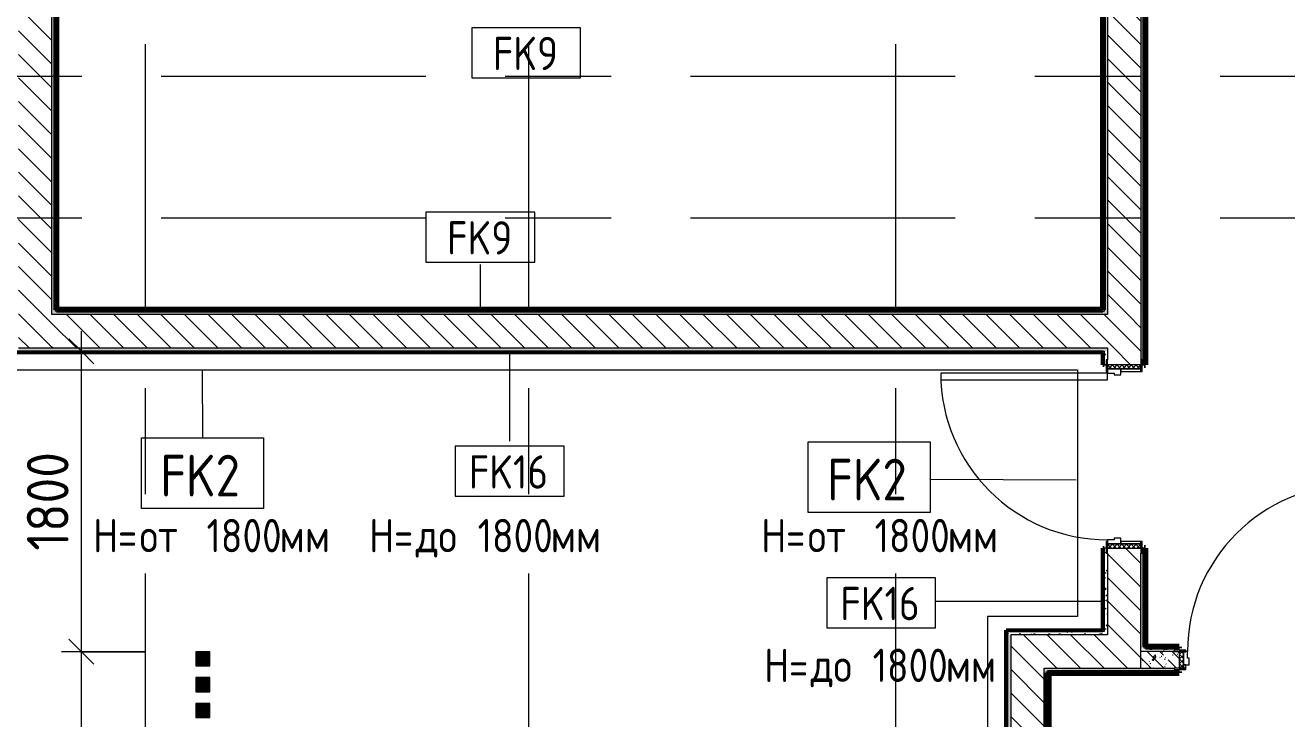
# Model space of a CAD drawing. Header units: millimetres. Extents: x 35144 to 233944, y -8553 to 29000.
# Drawn here: x 51440 to 59005, y 18297 to 22455 of the extents above; entities that cross this region are included whole.
import ezdxf

# ---------------------------------------------------------------- set-up
doc = ezdxf.new("R2010")
doc.units = ezdxf.units.MM
doc.linetypes.add('Осевая', pattern=[3175, 635, -476.25, 1587.5, -476.25])
for name, color, linetype, lineweight in [('A-ANNO-DIMS', 7, 'Continuous', 9), ('A-ANNO-DIMS-100', 7, 'Continuous', 9), ('A-DETL-2', 7, 'Continuous', 13), ('A-DOOR', 7, 'Continuous', 9), ('A-DOOR-1', 7, 'Continuous', 13), ('A-DOOR-FRAM', 7, 'Continuous', 13), ('A-DOOR-FRAM-1', 7, 'Continuous', 9), ('A-WALL', 7, 'Continuous', 9), ('A-WALL-IDEN', 7, 'Continuous', 9), ('G-ANNO-TEXT', 7, 'Continuous', 9), ('I-WALL', 7, 'Continuous', 9), ('Оси-2', 7, 'Осевая', 9)]:
    doc.layers.add(name, color=color, linetype=linetype, lineweight=lineweight)
for name, color, linetype, lineweight, true_color in [('A-WALL-4', 7, 'Continuous', 9, 0x73b588), ('G-ANNO-TEXT-1', 7, 'Continuous', 9, 0x3c3c3c), ('I-WALL-1', 7, 'Continuous', 9, 0x73b588), ('I-WALL-17', 1, 'Continuous', 53, 0xff0000), ('I-WALL-3', 1, 'Continuous', 9, 0xff0000), ('I-WALL-6', 7, 'Continuous', 9, 0xc0c0c0), ('I-WALL-9', 7, 'Continuous', 80, 0x73b588)]:
    doc.layers.add(name, color=color, linetype=linetype, lineweight=lineweight, true_color=true_color)
doc.styles.add('GOST Common', font='GOST_Common.ttf', dxfattribs={"width": 0.9, "height": 200})
doc.styles.add('GOST Common_1', font='GOST_Common.ttf', dxfattribs={"width": 0.9, "height": 250})
doc.styles.add('ISOCPEUR', font='isocpeur.ttf', dxfattribs={"width": 0.9, "height": 250})
doc.dimstyles.new('ISO-2_5_0_9К_БОЛЬШОЙ', dxfattribs={"dimscale": 304.8, "dimtxt": 248.995294, "dimasz": 0.492126, "dimexe": 0.393701, "dimexo": 0.984252, "dimgap": 0, "dimtad": 1, "dimdec": 0, "dimrnd": 10, "dimzin": 0, "dimdsep": 46, "dimtxsty": 'ISOCPEUR', "dimblk1": 'OBLIQUE', "dimblk2": 'OBLIQUE', "dimsah": 1, "dimcen": 0.09, "dimdle": 0.393701, "dimazin": 0, "dimtfac": 1, "dimtdec": 4, "dimtix": 1, "dimtmove": 0, "dimatfit": 3, "dimfxl": 1, "dimtvp": 1, "dimtolj": 1, "dimtzin": 0, "dimarcsym": 2})
pattern_1 = [(135, (0, 0), (-70.71068, -70.71068), [])]
pattern_2 = [(0, (0, 0), (121.92, 30.48), [10.058, -81.382, 10.058, -81.382, -487.68]), (0, (0, 0), (121.92, 30.48), [-182.88, 10.058, -172.822, 10.058, -81.382, -213.36]), (0, (0, 0), (121.92, 30.48), [-457.2, 10.058, -50.902, 10.058, -142.342]), (120, (45.72, 15.24), (-87.356454, 90.345817), [10.058, -81.382, 10.058, -81.382, -487.68]), (120, (45.72, 15.24), (-87.356454, 90.345817), [-182.88, 10.058, -172.822, 10.058, -81.382, -213.36]), (120, (45.72, 15.24), (-87.356454, 90.345817), [-457.2, 10.058, -50.902, 10.058, -142.342]), (240, (60.96, 76.2), (-34.563546, -120.825817), [10.058, -81.382, 10.058, -81.382, -487.68]), (240, (60.96, 76.2), (-34.563546, -120.825817), [-182.88, 10.058, -172.822, 10.058, -81.382, -213.36]), (240, (60.96, 76.2), (-34.563546, -120.825817), [-457.2, 10.058, -50.902, 10.058, -142.342])]

# ---------------------------------------------------------------- blocks, each defined once
blk = doc.blocks.new('110_Дверь_СКБ_1Ст_Внутренняя1 - Д-11 1100x2100h_кладовые _все__ коридор _между помещениями блока столовой__ моечные _все_-32089444-План отделки стен 1 этажа в осях 17-23')
at = {"layer": 'A-DOOR'}
h = blk.add_hatch(dxfattribs=at)
h.set_pattern_fill('FP_26', color=256, style=0, pattern_type=2)
h.set_pattern_definition([(135, (1751.41, 114.685), (-14.14214, -14.14214), []), (225, (1751.41, 114.685), (14.14214, -14.14214), [])])
h.paths.add_polyline_path([(562.5, -50), (562.5, 50), (537.5, 50), (537.5, -50)])
at = {"layer": 'A-DOOR-FRAM-1'}
h = blk.add_hatch(dxfattribs=at)
h.set_pattern_fill('FP_27', color=256, style=0, pattern_type=2)
h.set_pattern_definition([(45, (-371.384, 114.685), (-14.1421, 14.1421), []), (135, (-371.384, 114.685), (-14.1421, -14.1421), [])])
h.paths.add_polyline_path([(-512.5, -50), (-512.5, 50), (-537.5, 50), (-537.5, -50)])
at = {"layer": 'A-DOOR'}
blk.add_arc((512.5, 50), 1000, 90, 180, dxfattribs=at)
at = {"layer": 'A-DOOR-1'}
for p, q in [((512.5, 1050), (472.5, 1050)), ((472.5, 1050), (472.5, 50)), ((512.5, 50), (512.5, 1050)), ((472.5, 50), (512.5, 50))]:
    blk.add_line(p, q, dxfattribs=at)
at = {"layer": 'A-DOOR-FRAM'}
for p, q in [((-497.5, 58), (-567.5, 58)), ((-567.5, 58), (-567.5, 50)), ((-567.5, 50), (-497.5, 50)), ((-512.5, 50), (-537.5, 50)), ((-537.5, 50), (-537.5, -50)), ((-487.5, 50), (-512.5, 50)), ((-512.5, 50), (-512.5, -30)), ((-512.5, -50), (-512.5, 50)), ((-497.5, 50), (-512.5, 50)), ((-512.5, 50), (-512.5, 49)), ((-512.5, 49), (-497.5, 49)), ((-497.5, 50), (-497.5, 58)), ((-497.5, 49), (-497.5, 50)), ((-487.5, 10), (-487.5, 50)), ((-477.5, 10), (-487.5, 10)), ((-477.5, -30), (-477.5, 10)), ((512.5, 10), (502.5, 10)), ((502.5, 10), (502.5, -30)), ((512.5, 50), (512.5, 10)), ((537.5, 50), (512.5, 50)), ((592.5, 58), (522.5, 58)), ((522.5, 58), (522.5, 50)), ((537.5, 50), (522.5, 50)), ((522.5, 50), (522.5, 49)), ((522.5, 50), (592.5, 50)), ((522.5, 49), (537.5, 49)), ((537.5, -30), (537.5, 50)), ((562.5, 50), (537.5, 50)), ((537.5, 50), (537.5, -50)), ((537.5, 49), (537.5, 50)), ((562.5, -50), (562.5, 50)), ((592.5, 50), (592.5, 58)), ((-497.5, -50), (-567.5, -50)), ((-567.5, -50), (-567.5, -58)), ((-567.5, -58), (-497.5, -58)), ((-537.5, -50), (-512.5, -50)), ((-512.5, -30), (-477.5, -30)), ((-497.5, -30), (-512.5, -30)), ((-512.5, -30), (-512.5, -50)), ((-512.5, -50), (-497.5, -50)), ((-497.5, -50), (-497.5, -30)), ((-497.5, -58), (-497.5, -50)), ((502.5, -30), (537.5, -30)), ((537.5, -30), (522.5, -30)), ((522.5, -30), (522.5, -50)), ((522.5, -50), (537.5, -50)), ((592.5, -50), (522.5, -50)), ((522.5, -50), (522.5, -58)), ((522.5, -58), (592.5, -58)), ((537.5, -50), (537.5, -30)), ((537.5, -50), (562.5, -50)), ((592.5, -58), (592.5, -50))]:
    blk.add_line(p, q, dxfattribs=at)
blk = doc.blocks.new('110_Дверь_СКБ_1Ст_Внутренняя1 - Д-12 EIW 1100x2100h_кладовые _все__ коридор _между помещениями блока столовой__ моечные _все_-32936079-План отделки стен 1 этажа в осях 17-23')
at = {"layer": 'A-DOOR'}
h = blk.add_hatch(dxfattribs=at)
h.set_pattern_fill('FP_44', color=256, style=0, pattern_type=2)
h.set_pattern_definition([(135, (1751.41, 164.685), (-14.14214, -14.14214), []), (225, (1751.41, 164.685), (14.14214, -14.14214), [])])
h.paths.add_polyline_path([(537.5, -100), (562.5, -100), (562.5, 100), (537.5, 100)])
at = {"layer": 'A-DOOR-FRAM-1'}
h = blk.add_hatch(dxfattribs=at)
h.set_pattern_fill('FP_45', color=256, style=0, pattern_type=2)
h.set_pattern_definition([(45, (-371.384, 164.685), (-14.1421, 14.1421), []), (135, (-371.384, 164.685), (-14.1421, -14.1421), [])])
h.paths.add_polyline_path([(-537.5, -100), (-512.5, -100), (-512.5, 100), (-537.5, 100)])
at = {"layer": 'A-DOOR'}
blk.add_arc((512.5, 100), 1000, 90, 180, dxfattribs=at)
at = {"layer": 'A-DOOR-1'}
for p, q in [((512.5, 1100), (472.5, 1100)), ((472.5, 1100), (472.5, 100)), ((512.5, 100), (512.5, 1100)), ((472.5, 100), (512.5, 100))]:
    blk.add_line(p, q, dxfattribs=at)
at = {"layer": 'A-DOOR-FRAM'}
for p, q in [((-497.5, 108), (-567.5, 108)), ((-567.5, 108), (-567.5, 100)), ((-567.5, 100), (-497.5, 100)), ((-512.5, 100), (-537.5, 100)), ((-537.5, 100), (-537.5, -100)), ((-487.5, 100), (-512.5, 100)), ((-512.5, 100), (-512.5, 20)), ((-512.5, -100), (-512.5, 100)), ((-497.5, 100), (-512.5, 100)), ((-512.5, 100), (-512.5, 99)), ((-512.5, 99), (-497.5, 99)), ((-497.5, 100), (-497.5, 108)), ((-497.5, 99), (-497.5, 100)), ((-487.5, 60), (-487.5, 100)), ((512.5, 100), (512.5, 60)), ((537.5, 100), (512.5, 100)), ((592.5, 108), (522.5, 108)), ((522.5, 108), (522.5, 100)), ((537.5, 100), (522.5, 100)), ((522.5, 100), (522.5, 99)), ((522.5, 100), (592.5, 100)), ((522.5, 99), (537.5, 99)), ((537.5, 20), (537.5, 100)), ((562.5, 100), (537.5, 100)), ((537.5, 100), (537.5, -100)), ((537.5, 99), (537.5, 100)), ((562.5, -100), (562.5, 100)), ((592.5, 100), (592.5, 108)), ((-512.5, 20), (-477.5, 20)), ((-497.5, 20), (-512.5, 20)), ((-512.5, 20), (-512.5, -100)), ((-497.5, -100), (-497.5, 20)), ((-477.5, 60), (-487.5, 60)), ((-477.5, 20), (-477.5, 60)), ((512.5, 60), (502.5, 60)), ((502.5, 60), (502.5, 20)), ((502.5, 20), (537.5, 20)), ((537.5, 20), (522.5, 20)), ((522.5, 20), (522.5, -100)), ((537.5, -100), (537.5, 20)), ((-497.5, -100), (-567.5, -100)), ((-567.5, -100), (-567.5, -108)), ((-567.5, -108), (-497.5, -108)), ((-537.5, -100), (-512.5, -100)), ((-512.5, -100), (-497.5, -100)), ((-497.5, -108), (-497.5, -100)), ((522.5, -100), (537.5, -100)), ((592.5, -100), (522.5, -100)), ((522.5, -100), (522.5, -108)), ((522.5, -108), (592.5, -108)), ((537.5, -100), (562.5, -100)), ((592.5, -108), (592.5, -100))]:
    blk.add_line(p, q, dxfattribs=at)
blk = doc.blocks.new('М_стена_0001 - Типоразмер_без рамки-25382661-План отделки стен 1 этажа в осях 17-23')
at = {"layer": 'A-WALL-IDEN'}
for p, q in [((3.258, 1.523), (-3.273, 1.523)), ((-3.273, 1.523), (-3.273, -1.477)), ((3.258, -1.477), (3.258, 1.523)), ((-3.273, -1.477), (3.258, -1.477))]:
    blk.add_line(p, q, dxfattribs=at)
blk = doc.blocks.new('DIMBLOCK39-План отделки стен 1 этажа в осях 17-23')
at = {"layer": 'A-ANNO-DIMS-100', "lineweight": 20}
for p, q in [((51776.2, 18699), (51701.2, 18774)), ((51776.2, 18699), (51851.2, 18624)), ((51776.2, 13964), (51701.2, 14039)), ((51776.2, 13964), (51851.2, 13889))]:
    blk.add_line(p, q, dxfattribs=at)
at = {"layer": 'A-ANNO-DIMS-100'}
for p, q in [((52162.1, 18699), (51656.2, 18699)), ((51776.2, 13844), (51776.2, 18699)), ((51776.2, 18699), (52162.1, 18699)), ((52162.1, 13964), (51656.2, 13964)), ((51776.2, 13964), (52162.1, 13964))]:
    blk.add_line(p, q, dxfattribs=at)
at = {"layer": 'A-ANNO-DIMS-100', "color": 0, "insert": (51449.6, 15991.5), "char_height": 250, "width": 815.938, "attachment_point": 1, "rotation": 90, "line_spacing_factor": 1.149209, "style": 'ISOCPEUR'}
blk.add_mtext('4740', dxfattribs=at)
blk = doc.blocks.new('_Oblique')
at = {"color": 0, "linetype": 'ByBlock', "lineweight": -2}
blk.add_line((-0.5, -0.5), (0.5, 0.5), dxfattribs=at)
blk = doc.blocks.new('DIMBLOCK40-План отделки стен 1 этажа в осях 17-23')
at = {"layer": 'A-ANNO-DIMS-100'}
for p, q in [((51776.2, 18699), (51776.2, 20620)), ((51970.1, 20500), (51656.2, 20500)), ((51776.2, 20500), (51970.1, 20500)), ((52162.1, 18699), (51656.2, 18699)), ((51776.2, 18699), (52162.1, 18699))]:
    blk.add_line(p, q, dxfattribs=at)
at = {"layer": 'A-ANNO-DIMS-100', "lineweight": 20}
for p, q in [((51776.2, 20500), (51701.2, 20575)), ((51776.2, 20500), (51851.2, 20425)), ((51776.2, 18699), (51701.2, 18774)), ((51776.2, 18699), (51851.2, 18624))]:
    blk.add_line(p, q, dxfattribs=at)
at = {"layer": 'A-ANNO-DIMS-100', "color": 0, "insert": (51449.6, 19305), "char_height": 250, "width": 706.764, "attachment_point": 1, "rotation": 90, "line_spacing_factor": 1.149209, "style": 'ISOCPEUR'}
blk.add_mtext('1800', dxfattribs=at)

msp = doc.modelspace()

# ---------------------------------------------------------------- hatches: boundary and pattern name
at = {"layer": 'I-WALL'}
h = msp.add_hatch(dxfattribs=at)
h.set_pattern_fill('FP_21', color=256, style=0, pattern_type=2)
h.set_pattern_definition(pattern_1)
h.paths.add_polyline_path([(51600, 20520), (51600, 25550), (51400, 25550), (51400, 20520)])
h.paths.add_polyline_path([(51400, 26500), (51600, 26500), (51600, 26900), (51400, 26900), (51400, 26530)])
h = msp.add_hatch(dxfattribs=at)
h.set_pattern_fill('FP_21', color=256, style=0, pattern_type=2)
h.set_pattern_definition(pattern_1)
h.paths.add_polyline_path([(58130, 20720), (58130, 24890), (57930, 24890), (57930, 20720)])
h = msp.add_hatch(dxfattribs=at)
h.set_pattern_fill('FP_80', color=256, style=0, pattern_type=2)
h.set_pattern_definition(pattern_2)
h.paths.add_polyline_path([(58150, 18720), (58150, 19320), (58138, 19320), (58138, 19290), (58130, 19290), (58130, 18720)])
h.paths.add_polyline_path([(58150, 20420), (58150, 24810), (58130, 24810), (58130, 20450), (58138, 20450), (58138, 20420)])
h = msp.add_hatch(dxfattribs=at)
h.set_pattern_fill('FP_80', color=256, style=0, pattern_type=2)
h.set_pattern_definition(pattern_2)
h.paths.add_polyline_path([(57910, 20740), (57930, 20740), (57930, 24730), (57910, 24730), (57910, 20748)])
h = msp.add_hatch(dxfattribs=at)
h.set_pattern_fill('FP_80', color=256, style=0, pattern_type=2)
h.set_pattern_definition(pattern_2)
h.paths.add_polyline_path([(51600, 20740), (51620, 20740), (51620, 23770), (51600, 23770), (51600, 22843.4)])
h = msp.add_hatch(dxfattribs=at)
h.set_pattern_fill('FP_80', color=256, style=0, pattern_type=2)
h.set_pattern_definition(pattern_2)
h.paths.add_polyline_path([(53119.3, 20720), (57930, 20720), (57930, 20740), (51600, 20740), (51600, 20720)])
h = msp.add_hatch(dxfattribs=at)
h.set_pattern_fill('FP_21', color=256, style=0, pattern_type=2)
h.set_pattern_definition(pattern_1)
h.paths.add_polyline_path([(58130, 20520), (58130, 20720), (51600, 20720), (51600, 20520), (57930, 20520)])
h = msp.add_hatch(dxfattribs=at)
h.set_pattern_fill('FP_80', color=256, style=0, pattern_type=2)
h.set_pattern_definition(pattern_2)
h.paths.add_polyline_path([(57930, 20500), (57930, 20520), (51400, 20520), (51400, 20500), (57910, 20500)])
h = msp.add_hatch(dxfattribs=at)
h.set_pattern_fill('FP_21', color=256, style=0, pattern_type=2)
h.set_pattern_definition(pattern_1)
h.paths.add_polyline_path([(58130, 18600), (58130, 19320), (57930, 19320), (57930, 18600)])
h.paths.add_polyline_path([(57930, 20420), (58130, 20420), (58130, 20520), (57930, 20520), (57930, 20450)])
h = msp.add_hatch(dxfattribs=at)
h.set_pattern_fill('FP_80', color=256, style=0, pattern_type=2)
h.set_pattern_definition(pattern_2)
h.paths.add_polyline_path([(57930, 18800), (57930, 19290), (57922, 19290), (57922, 19320), (57910, 19320), (57910, 18800)])
h.paths.add_polyline_path([(57910, 20420), (57922, 20420), (57922.5, 20450), (57930, 20450), (57930, 20500), (57910, 20500)])
h = msp.add_hatch(dxfattribs=at)
h.set_pattern_fill('FP_80', color=256, style=0, pattern_type=2)
h.set_pattern_definition(pattern_2)
h.paths.add_polyline_path([(57330, 18800), (57910, 18800), (57910, 18820), (57330, 18820)])
h = msp.add_hatch(dxfattribs=at)
h.set_pattern_fill('FP_80', color=256, style=0, pattern_type=2)
h.set_pattern_definition(pattern_2)
h.paths.add_polyline_path([(57350, 15803.8), (57350, 15873.8), (57342, 15873.8), (57342, 15903.8), (57330, 15903.8), (57330, 15803.8)])
h.paths.add_polyline_path([(57330, 17003.8), (57342, 17003.8), (57342, 17033.8), (57350, 17033.8), (57350, 18800), (57330, 18800), (57330, 18322.3)])
h = msp.add_hatch(dxfattribs=at)
h.set_pattern_fill('FP_21', color=256, style=0, pattern_type=2)
h.set_pattern_definition(pattern_1)
h.paths.add_polyline_path([(57350, 15803.8), (57550, 15803.8), (57550, 15903.8), (57350, 15903.8), (57350, 15873.8)])
h.paths.add_polyline_path([(57350, 17003.8), (57550, 17003.8), (57550, 18800), (57350, 18800), (57350, 17033.8)])
h = msp.add_hatch(dxfattribs=at)
h.set_pattern_fill('FP_21', color=256, style=0, pattern_type=2)
h.set_pattern_definition(pattern_1)
h.paths.add_polyline_path([(57572.3, 18600), (57930, 18600), (57930, 18800), (57550, 18800), (57550, 18600)])
for points in [[(52462.1, 18614), (52547.1, 18614), (52547.1, 18699), (52462.1, 18699)], [(52462.1, 18459), (52547.1, 18459), (52547.1, 18544), (52462.1, 18544)], [(52462.1, 18304), (52547.1, 18304), (52547.1, 18389), (52462.1, 18389), (52462.1, 18322.3)]]:
    msp.add_hatch(color=256, dxfattribs=at).paths.add_polyline_path(points)
h = msp.add_hatch(dxfattribs=at)
h.set_pattern_fill('FP_80', color=256, style=0, pattern_type=2)
h.set_pattern_definition(pattern_2)
h.paths.add_polyline_path([(58130, 18700), (58330, 18700), (58330, 18708), (58360, 18708), (58360, 18720), (58130, 18720)])
h.paths.add_polyline_path([(60610, 18700), (60610, 18720), (59460, 18720), (59460, 18708), (59490, 18708), (59490, 18700)])
h = msp.add_hatch(dxfattribs=at)
h.set_pattern_fill('FP_20', color=256, style=0, pattern_type=2)
h.set_pattern_definition([(135, (0, 0), (-75.43415, -75.43415), [106.68, -17.78, 3.556, -17.78]), (135, (0, 75.39), (-75.43415, -75.43415), []), (50, (0, 0), (127.52922, -11.15758), [13.335, -146.685]), (355, (0, 0), (-24.66966, 133.74002), [10.668, -117.348]), (100.451, (10.63, -0.93), (102.85973, 122.58178), [11.333, -124.663]), (46.184, (0, 35.56), (189.75516, -29.43036), [20.002, -220.027]), (96.636, (15.81, 33.1), (166.1822, 173.1996), [17, -186.995]), (351.184, (0, 35.56), (166.18393, 173.1976), [16.002, -176.022]), (21, (17.78, 26.67), (106.13027, -71.58603), [13.335, -146.685]), (326, (17.78, 26.67), (43.26188, 128.93175), [10.668, -117.348]), (71.451, (26.62, 20.7), (149.39198, 57.34505), [11.333, -124.663]), (37.5, (0, 0), (2.162228, 59.188357), [3.353, -112.573, 3.353, -115.773, -117.793]), (37.5, (0, 0), (2.162228, 59.188357), [-235.052, 3.353, -114.44]), (7.5, (0, 0), (46.77386, 70.12615), [3.353, -64.567, 3.353, -109.906, -44.894]), (7.5, (0, 0), (46.77386, 70.12615), [-181.178, 3.353, -41.542]), (327.5, (-39.65, 0), (94.91367, -4.010093), [3.353, -41.097, 3.353, -135.331, -184.023]), (327.5, (-39.65, 0), (94.91367, -4.010093), [-183.134, 3.353, -180.67]), (317.5, (-57.43, 0), (103.69057, 17.79882), [3.353, -54.432, 3.353, -88.748, -130.683]), (317.5, (-57.43, 0), (103.69057, 17.79882), [-149.885, 3.353, -127.33])])
h.paths.add_polyline_path([(58130, 18600), (58360, 18600), (58360, 18700), (58130, 18700)])
h.paths.add_polyline_path([(60610, 18600), (60610, 18700), (59460, 18700), (59460, 18600), (59490, 18600)])
h = msp.add_hatch(dxfattribs=at)
h.set_pattern_fill('FP_80', color=256, style=0, pattern_type=2)
h.set_pattern_definition(pattern_2)
h.paths.add_polyline_path([(58330, 18580), (58360, 18580), (58360, 18592), (58330, 18592), (58330, 18600), (57550, 18600), (57550, 18580), (58314.5, 18580)])
h.paths.add_polyline_path([(60730, 18580), (60730, 18600), (59490, 18600), (59490, 18592), (59460, 18592), (59460, 18580), (59490, 18580)])
h = msp.add_hatch(dxfattribs=at)
h.set_pattern_fill('FP_80', color=256, style=0, pattern_type=2)
h.set_pattern_definition(pattern_2)
h.paths.add_polyline_path([(57570, 11900), (57570, 15903.8), (57558, 15903.8), (57558, 15873.8), (57550, 15873.8), (57550, 11900)])
h.paths.add_polyline_path([(57558, 17003.8), (57570, 17003.8), (57570, 18580), (57550, 18580), (57550.4, 17033.8), (57558, 17033.8)])
at = {"layer": 'I-WALL-1'}
h = msp.add_hatch(color=256, dxfattribs=at)
h.paths.add_polyline_path([(58158, 18728), (58158, 19320), (58150, 19320), (58150, 18728)])
h.paths.add_polyline_path([(58158, 20420), (58158, 24809), (58150, 24809), (58150, 20420)])
for points in [[(57910, 20748), (57910, 24722), (57902, 24722), (57902, 20748)], [(51628, 20740), (51628, 23742), (51620, 23742), (51620, 20740)], [(57910, 20740), (57910, 20748), (51628, 20748), (51628, 20740), (56088, 20740)]]:
    msp.add_hatch(color=256, dxfattribs=at).paths.add_polyline_path(points)
h = msp.add_hatch(color=256, dxfattribs=at)
h.paths.add_polyline_path([(58150, 18720), (58360, 18720), (58360, 18728), (58150, 18728)])
h.paths.add_polyline_path([(60590, 18720), (60590, 18728), (59460, 18728), (59460, 18720)])
h = msp.add_hatch(color=256, dxfattribs=at)
h.paths.add_polyline_path([(57570, 18572), (58360, 18572), (58360, 18580), (57570, 18580)])
h.paths.add_polyline_path([(60730, 18572), (60730, 18580), (59460, 18580), (59460, 18572)])
h = msp.add_hatch(color=256, dxfattribs=at)
h.paths.add_polyline_path([(57578, 11920), (57578, 15903.8), (57570, 15903.8), (57570, 11920)])
h.paths.add_polyline_path([(57578, 17003.8), (57578, 18580), (57570, 18580), (57570, 17003.8)])
at = {"layer": 'I-WALL-3'}
for points in [[(51380, 20492), (57902, 20492), (57902, 20500), (51380, 20499)], [(57910, 18820), (57910, 18828), (57322, 18828), (57322, 18820), (57572.3, 18820)]]:
    msp.add_hatch(color=256, dxfattribs=at).paths.add_polyline_path(points)
h = msp.add_hatch(color=256, dxfattribs=at)
h.paths.add_polyline_path([(57910, 18828), (57910, 19320), (57902, 19320), (57902, 18828)])
h.paths.add_polyline_path([(57902, 20420), (57910, 20420), (57910, 20500), (57902, 20500), (57902, 20492)])
h = msp.add_hatch(color=256, dxfattribs=at)
h.paths.add_polyline_path([(57330, 15823.8), (57330, 15903.8), (57322, 15903.8), (57322, 15823.8)])
h.paths.add_polyline_path([(57330, 17003.8), (57330, 18820), (57322, 18820), (57322, 17003.8)])

# ---------------------------------------------------------------- linework, layer by layer
at = {"layer": 'A-DETL-2'}
for p, q in [((51271, 20390), (57751, 20390)), ((57751, 20390), (57751, 18910)), ((57751, 18910), (57211, 18910)), ((57211, 18910), (57211, 15910))]:
    msp.add_line(p, q, dxfattribs=at)
at = {"layer": 'A-WALL'}
for p, q in [((57910, 24730), (57910, 20740)), ((51628, 20740), (51620, 20740)), ((51600, 20520), (57930, 20520)), ((58330, 18700), (58130, 18700)), ((58150, 18720), (58150, 18728)), ((58360, 18720), (58150, 18720)), ((57570, 18580), (58360, 18580)), ((57570, 18572), (57570, 18580))]:
    msp.add_line(p, q, dxfattribs=at)
at = {"layer": 'A-WALL-4'}
for p, q in [((58150, 24809), (58150, 20420)), ((51620, 23742), (51620, 20740)), ((51628, 20740), (57910, 20740)), ((58150, 19320), (58150, 18728))]:
    msp.add_line(p, q, dxfattribs=at)
at = {"layer": 'A-WALL-IDEN'}
for p, q in [((54169.5, 20744), (54169.5, 21020.7)), ((54344.5, 20496), (54344.5, 19961.1)), ((57906, 18999.9), (56899.2, 18999.9))]:
    msp.add_line(p, q, dxfattribs=at)
at = {"layer": 'G-ANNO-TEXT'}
for p, q in [((52500.4, 20385.1), (52502.3, 19980.4)), ((57741.6, 19727.5), (56867.1, 19730.8))]:
    msp.add_line(p, q, dxfattribs=at)
at = {"layer": 'G-ANNO-TEXT', "flags": 128}
for points in [[(52136.6, 19980.4), (52867.9, 19980.4), (52867.9, 19557.4), (52136.6, 19557.4)], [(56135.8, 19956.4), (56867.1, 19956.4), (56867.1, 19533.4), (56135.8, 19533.4)]]:
    msp.add_lwpolyline(points, close=True, dxfattribs=at)
at = {"layer": 'I-WALL-17'}
for p, q in [((57902, 20492), (51372, 20492)), ((57902, 20420), (57902, 20492)), ((57902, 20420), (57910, 20420)), ((57902, 18828), (57902, 19320)), ((57910, 19320), (57902, 19320)), ((57322, 18828), (57902, 18828)), ((57322, 17003.8), (57322, 18828))]:
    msp.add_line(p, q, dxfattribs=at)
at = {"layer": 'I-WALL-6'}
for p, q in [((58130, 24890), (58130, 20450)), ((57930, 24750), (57930, 20720)), ((51600, 20720), (51600, 23770)), ((57930, 20720), (51600, 20720)), ((51400, 20520), (51600, 20520)), ((57930, 20520), (57930, 20450)), ((51380, 20500), (57910, 20500)), ((57910, 20500), (57910, 20420)), ((57910, 20420), (57922, 20420)), ((58138, 20420), (58150, 20420)), ((57910, 19320), (57910, 18820)), ((57922, 19320), (57910, 19320)), ((58150, 19320), (58138, 19320)), ((57930, 19290), (57930, 18800)), ((58130, 18600), (58130, 19290)), ((57910, 18820), (57330, 18820)), ((57330, 18820), (57330, 17003.8)), ((57350, 18800), (57350, 17033.8)), ((57930, 18800), (57350, 18800)), ((52547.1, 18699), (52462.1, 18699)), ((52462.1, 18699), (52462.1, 18614)), ((52547.1, 18614), (52547.1, 18699)), ((58360, 18708), (58360, 18720)), ((52462.1, 18614), (52547.1, 18614)), ((52547.1, 18544), (52462.1, 18544)), ((52462.1, 18544), (52462.1, 18459)), ((52547.1, 18459), (52547.1, 18544)), ((57550, 17033.8), (57550, 18600)), ((57550, 18600), (58330, 18600)), ((58360, 18580), (58360, 18592)), ((52462.1, 18459), (52547.1, 18459)), ((52547.1, 18389), (52462.1, 18389)), ((52462.1, 18389), (52462.1, 18304)), ((52547.1, 18304), (52547.1, 18389)), ((52462.1, 18304), (52547.1, 18304))]:
    msp.add_line(p, q, dxfattribs=at)
at = {"layer": 'I-WALL-9'}
for p, q in [((58158, 20420), (58158, 24809)), ((57902, 24722), (57902, 20748)), ((51628, 20748), (51628, 23742)), ((57902, 20748), (51628, 20748)), ((58150, 20420), (58158, 20420)), ((58158, 19320), (58150, 19320)), ((58158, 18728), (58158, 19320)), ((58360, 18728), (58158, 18728)), ((58360, 18720), (58360, 18728)), ((57570, 18572), (58360, 18572)), ((57570, 18572), (57570, 17003.8)), ((57578, 17003.8), (57578, 18580)), ((58360, 18572), (58360, 18580))]:
    msp.add_line(p, q, dxfattribs=at)
at = {"layer": 'Оси-2'}
for p, q in [((52160, 593.7), (52160, 24898.1)), ((54460, 593.7), (54460, 24898.1)), ((56660, 593.7), (56660, 24898.1)), ((38443.7, 22150), (82200, 22150)), ((38443.7, 21300), (82200, 21300))]:
    msp.add_line(p, q, dxfattribs=at)

# ---------------------------------------------------------------- block references
at = {"layer": 'A-DOOR', "rotation": 89.99999999999991}
msp.add_blockref('110_Дверь_СКБ_1Ст_Внутренняя1 - Д-12 EIW 1100x2100h_кладовые _все__ коридор _между помещениями блока столовой__ моечные _все_-32936079-План отделки стен 1 этажа в осях 17-23', (58030, 19857.5), dxfattribs=at)
at = {"layer": 'A-DOOR'}
msp.add_blockref('110_Дверь_СКБ_1Ст_Внутренняя1 - Д-11 1100x2100h_кладовые _все__ коридор _между помещениями блока столовой__ моечные _все_-32089444-План отделки стен 1 этажа в осях 17-23', (58897.5, 18650), dxfattribs=at)
at = {"layer": 'A-WALL-IDEN', "xscale": 99.99999999999993, "yscale": 99.99999999999993, "zscale": 99.99999999999993}
for p in [(54444.6, 22287.7), (54170.3, 21182.3), (54345.3, 19778.7), (56573.5, 18989.5)]:
    msp.add_blockref('М_стена_0001 - Типоразмер_без рамки-25382661-План отделки стен 1 этажа в осях 17-23', p, dxfattribs=at)

# ---------------------------------------------------------------- texts
at = {"layer": 'A-WALL-IDEN', "char_height": 200, "attachment_point": 1, "style": 'GOST Common'}
for s, insert, width in [('FK9', (54243.7, 22385.7), 497.848), ('FK9', (53969.3, 21280.3), 497.848), ('FK16', (54099.8, 19876.7), 606.076), ('FK16', (56328, 19087.5), 606.076)]:
    msp.add_mtext(s, dxfattribs=dict(at, insert=insert, width=width))
at = {"layer": 'G-ANNO-TEXT', "char_height": 250, "width": 606.076, "attachment_point": 1, "style": 'GOST Common_1'}
for insert in [(52249.7, 19879.8), (56248.9, 19855.8)]:
    msp.add_mtext('FK2', dxfattribs=dict(at, insert=insert))
at = {"layer": 'G-ANNO-TEXT-1', "char_height": 200, "attachment_point": 1, "style": 'GOST Common'}
for s, insert, width in [('\\fGOST Common|b0|i0|c204|p34|;\\W.9;Н', (51845.8, 19495.1), 180.38), (' 1800', (52417.3, 19495.1), 663.797), ('\\fGOST Common|b0|i0|c204|p34|;\\W.9;Н', (53501.6, 19495.1), 180.38), (' 1800', (54043.4, 19495.1), 663.797), ('\\fGOST Common|b0|i0|c204|p34|;\\W.9;Н', (55852.6, 19495.1), 180.38), (' 1800', (56424.1, 19495.1), 663.797), ('\\fGOST Common|b0|i0|c204|p34|;\\W.9;=', (51994.7, 19495.1), 158.734), ('от', (52125.6, 19495.1), 353.544), ('мм', (52965, 19495.1), 360.759), ('\\fGOST Common|b0|i0|c204|p34|;\\W.9;=', (53650.4, 19495.1), 158.734), ('до', (53781.4, 19495.1), 317.468), ('мм', (54591, 19495.1), 360.759), ('\\fGOST Common|b0|i0|c204|p34|;\\W.9;=', (56001.5, 19495.1), 158.734), ('от', (56132.4, 19495.1), 353.544), ('мм', (56971.8, 19495.1), 360.759), ('\\fGOST Common|b0|i0|c204|p34|;\\W.9;Н', (55870.5, 18717.3), 180.38), (' 1800', (56412.2, 18717.3), 663.797), ('\\fGOST Common|b0|i0|c204|p34|;\\W.9;=', (56019.3, 18717.3), 158.734), ('до', (56150.3, 18717.3), 317.468), ('мм', (56959.9, 18717.3), 360.759)]:
    msp.add_mtext(s, dxfattribs=dict(at, insert=insert, width=width))

# ---------------------------------------------------------------- dimensions: what is measured, and where the dimension line sits
at = {"layer": 'A-ANNO-DIMS'}
for base, p1, p2, override, picture, middle in [((51776.2, 20500), (52462.1, 18699), (51670.1, 20500), {"dimpost": '<>', "dimfxl": 1967.431591}, 'DIMBLOCK40-План отделки стен 1 этажа в осях 17-23', (51651.2, 19599.5)), ((51776.2, 18699), (52462.1, 13964), (52462.1, 18699), {"dimpost": '<>', "dimfxl": 4735}, 'DIMBLOCK39-План отделки стен 1 этажа в осях 17-23', (51651.2, 16331.5))]:
    dim = msp.add_linear_dim(base=base, p1=p1, p2=p2, angle=90, dimstyle='ISO-2_5_0_9К_БОЛЬШОЙ', override=override, dxfattribs=at)
    dim.commit()
    dim.dimension.update_dxf_attribs({"geometry": picture, "text_midpoint": middle})

doc.saveas('drawing.dxf')
